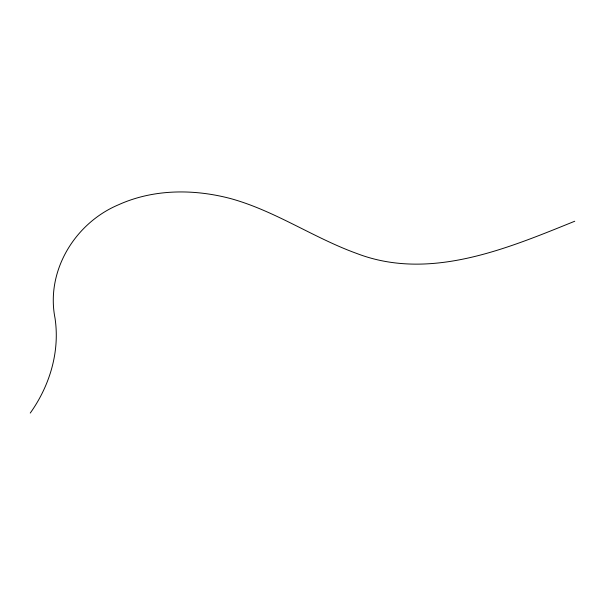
<?xml version="1.0" encoding="UTF-8"?>
<svg xmlns="http://www.w3.org/2000/svg" width="605" height="605" viewBox="0 0 605 605"><rect width="100%" height="100%" fill="white"/><g stroke="black" fill="none" stroke-linecap="round" stroke-linejoin="round"><path stroke-width="0.91" d="M30.25 413.064C49.769 385.725 60.061 351.611 55.01 318.086C45.693 270.987 74.937 223.101 118.474 204.792C153.587 188.881 193.948 188.866 230.747 198.614C275.169 210.873 313.488 237.803 356.617 253.419C429.618 281.491 506.975 248.64 574.75 221.233"/></g></svg>
